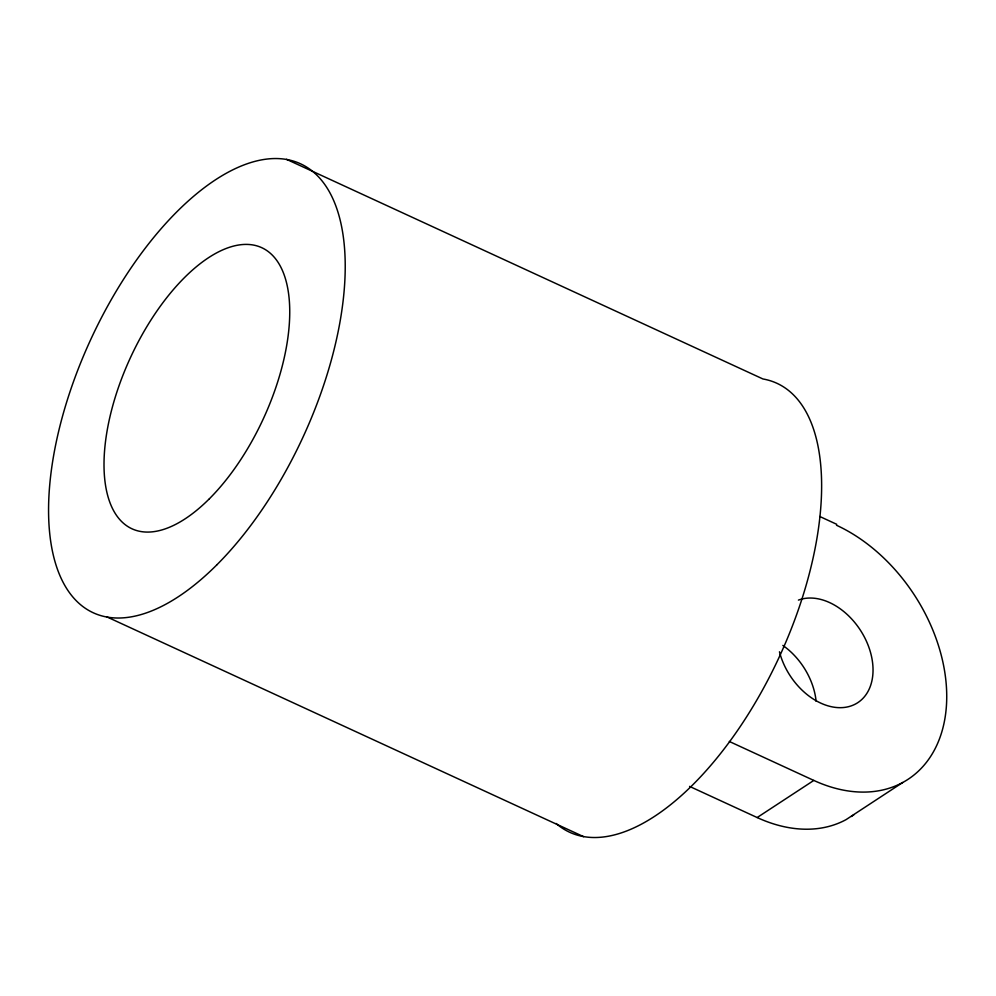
<?xml version="1.0" encoding="UTF-8"?>
<svg xmlns="http://www.w3.org/2000/svg" width="996" height="996" viewBox="0 0 996 996"><rect width="100%" height="100%" fill="white"/><g stroke="black" fill="none" stroke-linecap="round" stroke-linejoin="round"><path stroke-width="1.49" d="M689.568 786.392L757.159 817.542L813.807 780.428A151.193 106.311 56.8 0 0 946.2 708.642A151.193 106.311 56.8 0 0 836.578 525.29L836.665 524.282L819.77 516.488M902.7 782.507L846.065 819.633A151.193 106.311 56.8 0 1 757.159 817.542M286.499 159.323L762.924 378.966A247.257 116.818 -65.2 0 1 778.611 658.368A247.257 116.818 -65.2 0 1 556.129 823.48M729.321 741.472L813.807 780.428M107.207 617.034L583.631 836.677M798.418 600.102A59.523 41.857 56.8 0 1 867.292 643.204A59.523 41.857 56.8 0 1 843.699 707.509A59.523 41.857 56.8 0 1 779.457 651.782M853.908 814.728A151.193 106.311 56.8 0 1 851.343 816.483M782.844 645.42A59.523 41.857 56.8 0 1 816.11 701.308M216.929 564.757A247.257 116.818 -65.2 0 0 314.001 172.52A247.257 116.818 -65.2 0 0 59.636 427.259A247.257 116.818 -65.2 0 0 216.929 564.757M209.421 498.722A154.791 73.131 -65.2 0 0 270.19 253.158A154.791 73.131 -65.2 0 0 110.942 412.643A154.791 73.131 -65.2 0 0 209.421 498.722"/></g></svg>
